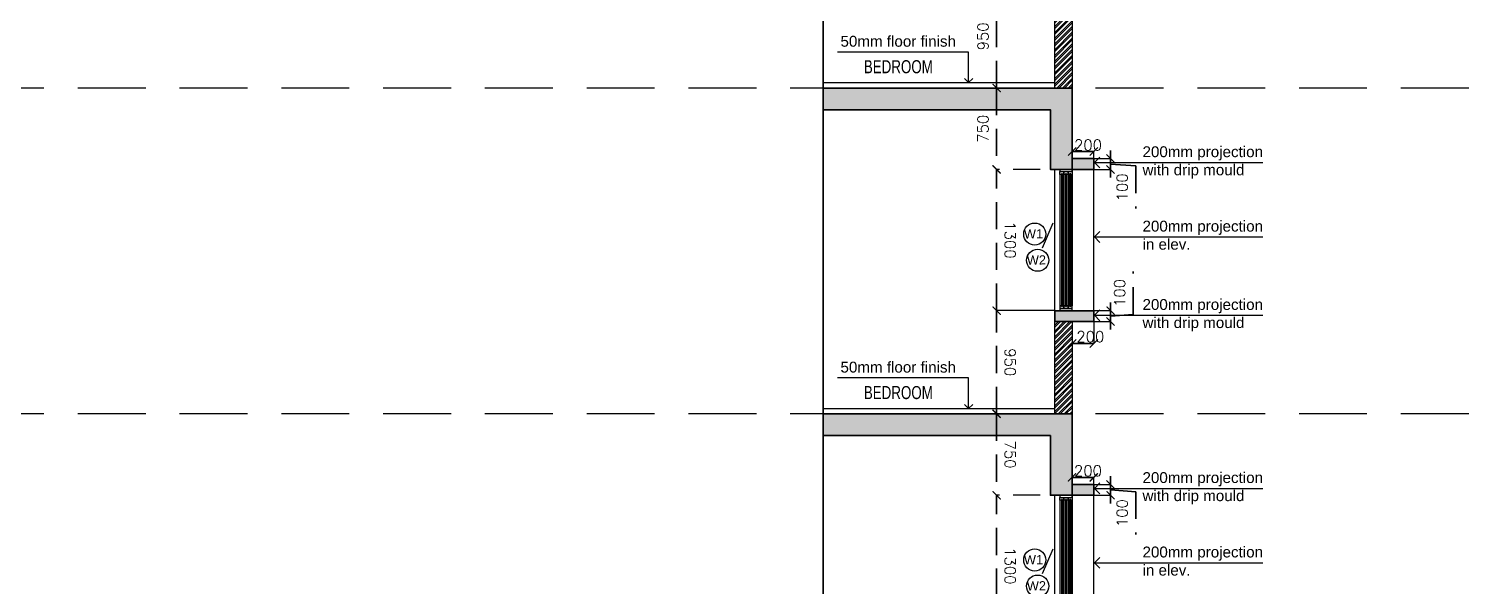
# Model space of a CAD drawing. Header units: millimetres. Extents: x 1066295 to 1300022, y -5734212 to -5454663.
# Drawn here: x 1173901 to 1187169, y -5468779 to -5463648 of the extents above; entities that cross this region are included whole.
import ezdxf
from ezdxf.enums import TextEntityAlignment as Align

# ---------------------------------------------------------------- set-up
doc = ezdxf.new("R2010")
doc.units = ezdxf.units.MM
doc.header["$LTSCALE"] = 1000
doc.header["$MEASUREMENT"] = 0
for name, pattern in [('AUDIT_D_120904163729-0', [0]), ('T9_PROFILE SECTIONS$0$HIDDEN2', [0.1875, 0.125, -0.0625]), ('T9_PROFILE SECTIONS$0$T8_PROFILE SECTIONS$0$AUDIT_D_120904163729-0', [0]), ('T9_PROFILE SECTIONS$0$T8_PROFILE SECTIONS$0$HIDDEN', [0.375, 0.25, -0.125]), ('T9_PROFILE SECTIONS$0$T8_PROFILE SECTIONS$0$PHANTOM2', [1.25, 0.625, -0.125, 0.125, -0.125, 0.125, -0.125])]:
    doc.linetypes.add(name, pattern=pattern)
doc.layers.get('0').update_dxf_attribs({"linetype": 'AUDIT_D_120904163729-0'})
for name, color, linetype in [('T9_PROFILE SECTIONS$0$LEVEL', 7, 'Continuous'), ('T9_PROFILE SECTIONS$0$T8_PROFILE SECTIONS$0$A-BUILDING LINE TURNS HERE', 252, 'T9_PROFILE SECTIONS$0$T8_PROFILE SECTIONS$0$PHANTOM2'), ('T9_PROFILE SECTIONS$0$T8_PROFILE SECTIONS$0$a-ele', 8, 'Continuous'), ('T9_PROFILE SECTIONS$0$T8_PROFILE SECTIONS$0$a-wall', 6, 'Continuous'), ('T9_PROFILE SECTIONS$0$T8_PROFILE SECTIONS$0$a-window', 5, 'Continuous'), ('T9_PROFILE SECTIONS$0$T8_PROFILE SECTIONS$0$ELEV 5', 8, 'Continuous'), ('T9_PROFILE SECTIONS$0$T8_PROFILE SECTIONS$0$F.F.L', 36, 'Continuous'), ('T9_PROFILE SECTIONS$0$T8_PROFILE SECTIONS$0$HATCH 150', 8, 'Continuous'), ('T9_PROFILE SECTIONS$0$T8_PROFILE SECTIONS$0$Leader', 2, 'T9_PROFILE SECTIONS$0$T8_PROFILE SECTIONS$0$AUDIT_D_120904163729-0'), ('T9_PROFILE SECTIONS$0$T8_PROFILE SECTIONS$0$TEXT ROOM', 7, 'Continuous'), ('T9_PROFILE SECTIONS$0$T8_PROFILE SECTIONS$0$TYPICAL UNITS$0$a-door-no', 104, 'Continuous')]:
    doc.layers.add(name, color=color, linetype=linetype)
for name, color, linetype, lineweight in [('T9_PROFILE SECTIONS$0$T8_PROFILE SECTIONS$0$A-DIMENSION', 2, 'Continuous', 35), ('T9_PROFILE SECTIONS$0$T8_PROFILE SECTIONS$0$A-SLAB', 3, 'Continuous', 35), ('T9_PROFILE SECTIONS$0$T8_PROFILE SECTIONS$0$a-Text', 4, 'Continuous', 0), ('T9_PROFILE SECTIONS$0$T8_PROFILE SECTIONS$0$NON-STRUCT -150', 230, 'Continuous', 30), ('T9_PROFILE SECTIONS$0$T8_PROFILE SECTIONS$0$R0-18-10-2014-T1-1st Podium Floor Plan$0$Text', 7, 'Continuous', 0)]:
    doc.layers.add(name, color=color, linetype=linetype, lineweight=lineweight)
doc.styles.add('T9_PROFILE SECTIONS$0$T8_PROFILE SECTIONS$0$ARIAL ARROW', font='arial.ttf')
doc.styles.add('T9_PROFILE SECTIONS$0$T8_PROFILE SECTIONS$0$Romans 1', font='romans.shx', dxfattribs={"height": 100})
doc.styles.add('T9_PROFILE SECTIONS$0$T8_PROFILE SECTIONS$0$RSP_TXT 500', font='swisscl.ttf', dxfattribs={"height": 250})
doc.styles.add('T9_PROFILE SECTIONS$0$T8_PROFILE SECTIONS$0$TYPICAL UNITS$0$LODHA STANDERD', font='sanss___.ttf')
doc.dimstyles.new('T9_PROFILE SECTIONS$0$T8_PROFILE SECTIONS$0$ALPINE S', dxfattribs={"dimscale": 0, "dimtxt": 100, "dimasz": 75, "dimexe": 0, "dimexo": 0, "dimgap": 75, "dimtad": 1, "dimdec": 0, "dimzin": 0, "dimdsep": 46, "dimtxsty": 'T9_PROFILE SECTIONS$0$T8_PROFILE SECTIONS$0$Romans 1', "dimblk": 'T9_PROFILE SECTIONS$0$T8_PROFILE SECTIONS$0$_ArchTick', "dimcen": 0.09, "dimclrd": 256, "dimclre": 256, "dimclrt": 7, "dimadec": 0, "dimazin": 0, "dimtfac": 1, "dimtdec": 0, "dimtofl": 0, "dimtmove": 1, "dimatfit": 0, "dimldrblk": 'T9_PROFILE SECTIONS$0$T8_PROFILE SECTIONS$0$_Open90', "dimfxl": 1, "dimtolj": 1, "dimtzin": 0, "dimarcsym": 0})

# ---------------------------------------------------------------- blocks, each defined once
blk = doc.blocks.new('T9_PROFILE SECTIONS$0$T8_PROFILE SECTIONS$0$_ArchTick')
at = {"color": 0, "linetype": 'ByBlock', "const_width": 0.15}
blk.add_lwpolyline([(-0.5, -0.5), (0.5, 0.5)], dxfattribs=at)
blk = doc.blocks.new('*D665')
at = {"layer": 'T9_PROFILE SECTIONS$0$T8_PROFILE SECTIONS$0$A-DIMENSION', "linetype": 'T9_PROFILE SECTIONS$0$T8_PROFILE SECTIONS$0$HIDDEN', "lineweight": -2, "transparency": 16777216}
for p, q in [((-27769, 275612), (-28171, 275612)), ((-27636, 274662), (-28171, 274662))]:
    blk.add_line(p, q, dxfattribs=at)
at = {"layer": 'T9_PROFILE SECTIONS$0$T8_PROFILE SECTIONS$0$A-DIMENSION', "linetype": 'T9_PROFILE SECTIONS$0$T8_PROFILE SECTIONS$0$HIDDEN', "transparency": 16777216}
blk.add_line((-28171, 274662), (-28171, 275612), dxfattribs=at)
at = {"layer": 'T9_PROFILE SECTIONS$0$T8_PROFILE SECTIONS$0$A-DIMENSION', "linetype": 'ByBlock', "transparency": 16777216, "xscale": 75, "yscale": 75, "zscale": 75}
for p, rotation in [((-28171, 275612), 90), ((-28171, 274662), 270)]:
    blk.add_blockref('T9_PROFILE SECTIONS$0$T8_PROFILE SECTIONS$0$_ArchTick', p, dxfattribs=dict(at, rotation=rotation))
at = {"layer": 'T9_PROFILE SECTIONS$0$T8_PROFILE SECTIONS$0$A-DIMENSION', "color": 7, "linetype": 'ByBlock', "transparency": 16777216, "insert": (-28046, 275137), "char_height": 100, "attachment_point": 5, "rotation": 270, "style": 'T9_PROFILE SECTIONS$0$T8_PROFILE SECTIONS$0$Romans 1'}
blk.add_mtext('\\A1;950', dxfattribs=at)
blk = doc.blocks.new('T9_PROFILE SECTIONS$0$T8_PROFILE SECTIONS$0$_Open90')
at = {"color": 0, "linetype": 'ByBlock', "lineweight": -2}
for p, q in [((0, 0), (-1, 0)), ((-0.5, 0.5), (0, 0)), ((0, 0), (-0.5, -0.5))]:
    blk.add_line(p, q, dxfattribs=at)
blk = doc.blocks.new('*D666')
at = {"layer": 'T9_PROFILE SECTIONS$0$T8_PROFILE SECTIONS$0$A-DIMENSION', "linetype": 'T9_PROFILE SECTIONS$0$T8_PROFILE SECTIONS$0$HIDDEN', "lineweight": -2, "transparency": 16777216}
for p, q in [((-27769, 276912), (-28171, 276912)), ((-27636, 275612), (-28171, 275612))]:
    blk.add_line(p, q, dxfattribs=at)
at = {"layer": 'T9_PROFILE SECTIONS$0$T8_PROFILE SECTIONS$0$A-DIMENSION', "linetype": 'T9_PROFILE SECTIONS$0$T8_PROFILE SECTIONS$0$HIDDEN', "transparency": 16777216}
blk.add_line((-28171, 275612), (-28171, 276912), dxfattribs=at)
at = {"layer": 'T9_PROFILE SECTIONS$0$T8_PROFILE SECTIONS$0$A-DIMENSION', "linetype": 'ByBlock', "transparency": 16777216, "xscale": 75, "yscale": 75, "zscale": 75}
for p, rotation in [((-28171, 276912), 90), ((-28171, 275612), 270)]:
    blk.add_blockref('T9_PROFILE SECTIONS$0$T8_PROFILE SECTIONS$0$_ArchTick', p, dxfattribs=dict(at, rotation=rotation))
at = {"layer": 'T9_PROFILE SECTIONS$0$T8_PROFILE SECTIONS$0$A-DIMENSION', "color": 7, "linetype": 'ByBlock', "transparency": 16777216, "insert": (-28046, 276262), "char_height": 100, "attachment_point": 5, "rotation": 270, "style": 'T9_PROFILE SECTIONS$0$T8_PROFILE SECTIONS$0$Romans 1'}
blk.add_mtext('\\A1;1300', dxfattribs=at)
blk = doc.blocks.new('*D667')
at = {"layer": 'T9_PROFILE SECTIONS$0$T8_PROFILE SECTIONS$0$A-DIMENSION', "linetype": 'T9_PROFILE SECTIONS$0$T8_PROFILE SECTIONS$0$HIDDEN', "lineweight": -2, "transparency": 16777216}
for p, q in [((-27769, 274662), (-28171, 274662)), ((-27769, 273912), (-28171, 273912))]:
    blk.add_line(p, q, dxfattribs=at)
at = {"layer": 'T9_PROFILE SECTIONS$0$T8_PROFILE SECTIONS$0$A-DIMENSION', "linetype": 'T9_PROFILE SECTIONS$0$T8_PROFILE SECTIONS$0$HIDDEN', "transparency": 16777216}
blk.add_line((-28171, 274662), (-28171, 273912), dxfattribs=at)
at = {"layer": 'T9_PROFILE SECTIONS$0$T8_PROFILE SECTIONS$0$A-DIMENSION', "linetype": 'ByBlock', "transparency": 16777216, "xscale": 75, "yscale": 75, "zscale": 75}
for p, rotation in [((-28171, 274662), 90), ((-28171, 273912), 270)]:
    blk.add_blockref('T9_PROFILE SECTIONS$0$T8_PROFILE SECTIONS$0$_ArchTick', p, dxfattribs=dict(at, rotation=rotation))
at = {"layer": 'T9_PROFILE SECTIONS$0$T8_PROFILE SECTIONS$0$A-DIMENSION', "color": 7, "linetype": 'ByBlock', "transparency": 16777216, "insert": (-28046, 274287), "char_height": 100, "attachment_point": 5, "rotation": 270, "style": 'T9_PROFILE SECTIONS$0$T8_PROFILE SECTIONS$0$Romans 1'}
blk.add_mtext('\\A1;750', dxfattribs=at)
blk = doc.blocks.new('T9_PROFILE SECTIONS$0$T8_PROFILE SECTIONS$0$TYPICAL UNITS$0$B-flat-33')
at = {"layer": 'T9_PROFILE SECTIONS$0$T8_PROFILE SECTIONS$0$TYPICAL UNITS$0$a-door-no'}
blk.add_ellipse((14108, 1402), major_axis=(0, -181), ratio=0.999989, dxfattribs=at)
at = {"layer": 'T9_PROFILE SECTIONS$0$T8_PROFILE SECTIONS$0$TYPICAL UNITS$0$a-door-no', "style": 'T9_PROFILE SECTIONS$0$T8_PROFILE SECTIONS$0$TYPICAL UNITS$0$LODHA STANDERD', "oblique": 0, "width": 0.999989}
blk.add_attdef('OP1', text='', height=150, rotation=0.7592, dxfattribs=at).set_placement((14117, 1332), align=Align.CENTER)
blk = doc.blocks.new('*D668')
at = {"layer": 'T9_PROFILE SECTIONS$0$T8_PROFILE SECTIONS$0$A-DIMENSION', "linetype": 'T9_PROFILE SECTIONS$0$T8_PROFILE SECTIONS$0$HIDDEN', "lineweight": -2, "transparency": 16777216}
for p, q in [((-27476, 274012), (-27476, 274077)), ((-27276, 274012), (-27276, 274077))]:
    blk.add_line(p, q, dxfattribs=at)
at = {"layer": 'T9_PROFILE SECTIONS$0$T8_PROFILE SECTIONS$0$A-DIMENSION', "linetype": 'T9_PROFILE SECTIONS$0$T8_PROFILE SECTIONS$0$HIDDEN', "transparency": 16777216}
blk.add_line((-27276, 274077), (-27476, 274077), dxfattribs=at)
at = {"layer": 'T9_PROFILE SECTIONS$0$T8_PROFILE SECTIONS$0$A-DIMENSION', "linetype": 'ByBlock', "transparency": 16777216, "xscale": 75, "yscale": 75, "zscale": 75, "rotation": 180}
blk.add_blockref('T9_PROFILE SECTIONS$0$T8_PROFILE SECTIONS$0$_ArchTick', (-27476, 274077), dxfattribs=at)
at = {"layer": 'T9_PROFILE SECTIONS$0$T8_PROFILE SECTIONS$0$A-DIMENSION', "linetype": 'ByBlock', "transparency": 16777216, "xscale": 75, "yscale": 75, "zscale": 75}
blk.add_blockref('T9_PROFILE SECTIONS$0$T8_PROFILE SECTIONS$0$_ArchTick', (-27276, 274077), dxfattribs=at)
at = {"layer": 'T9_PROFILE SECTIONS$0$T8_PROFILE SECTIONS$0$A-DIMENSION', "color": 7, "linetype": 'ByBlock', "transparency": 16777216, "insert": (-27330, 274137), "char_height": 100, "attachment_point": 5, "style": 'T9_PROFILE SECTIONS$0$T8_PROFILE SECTIONS$0$Romans 1'}
blk.add_mtext('\\A1;200', dxfattribs=at)
blk = doc.blocks.new('*D669')
at = {"layer": 'T9_PROFILE SECTIONS$0$T8_PROFILE SECTIONS$0$A-DIMENSION', "linetype": 'T9_PROFILE SECTIONS$0$T8_PROFILE SECTIONS$0$HIDDEN', "lineweight": -2, "transparency": 16777216}
for p, q in [((-27276, 274012), (-27122, 274012)), ((-27276, 273912), (-27122, 273912))]:
    blk.add_line(p, q, dxfattribs=at)
at = {"layer": 'T9_PROFILE SECTIONS$0$T8_PROFILE SECTIONS$0$A-DIMENSION', "linetype": 'T9_PROFILE SECTIONS$0$T8_PROFILE SECTIONS$0$HIDDEN', "transparency": 16777216}
for p, q in [((-27122, 274012), (-27122, 274087)), ((-27122, 274012), (-27122, 273912)), ((-27122, 273962), (-26890, 273945)), ((-27122, 273912), (-27122, 273837)), ((-26890, 273945), (-26890, 273552))]:
    blk.add_line(p, q, dxfattribs=at)
at = {"layer": 'T9_PROFILE SECTIONS$0$T8_PROFILE SECTIONS$0$A-DIMENSION', "linetype": 'ByBlock', "transparency": 16777216, "xscale": 75, "yscale": 75, "zscale": 75}
for p, rotation in [((-27122, 274012), 270), ((-27122, 273912), 90)]:
    blk.add_blockref('T9_PROFILE SECTIONS$0$T8_PROFILE SECTIONS$0$_ArchTick', p, dxfattribs=dict(at, rotation=rotation))
at = {"layer": 'T9_PROFILE SECTIONS$0$T8_PROFILE SECTIONS$0$A-DIMENSION', "color": 7, "linetype": 'ByBlock', "transparency": 16777216, "insert": (-27015, 273748), "char_height": 100, "attachment_point": 5, "rotation": 90, "style": 'T9_PROFILE SECTIONS$0$T8_PROFILE SECTIONS$0$Romans 1'}
blk.add_mtext('\\A1;100', dxfattribs=at)
blk = doc.blocks.new('*D670')
at = {"layer": 'T9_PROFILE SECTIONS$0$T8_PROFILE SECTIONS$0$A-DIMENSION', "linetype": 'T9_PROFILE SECTIONS$0$T8_PROFILE SECTIONS$0$HIDDEN', "lineweight": -2, "transparency": 16777216}
for p, q in [((-27476, 275512), (-27476, 275310)), ((-27276, 275512), (-27276, 275310))]:
    blk.add_line(p, q, dxfattribs=at)
at = {"layer": 'T9_PROFILE SECTIONS$0$T8_PROFILE SECTIONS$0$A-DIMENSION', "linetype": 'T9_PROFILE SECTIONS$0$T8_PROFILE SECTIONS$0$HIDDEN', "transparency": 16777216}
blk.add_line((-27276, 275310), (-27476, 275310), dxfattribs=at)
at = {"layer": 'T9_PROFILE SECTIONS$0$T8_PROFILE SECTIONS$0$A-DIMENSION', "linetype": 'ByBlock', "transparency": 16777216, "xscale": 75, "yscale": 75, "zscale": 75, "rotation": 180}
blk.add_blockref('T9_PROFILE SECTIONS$0$T8_PROFILE SECTIONS$0$_ArchTick', (-27476, 275310), dxfattribs=at)
at = {"layer": 'T9_PROFILE SECTIONS$0$T8_PROFILE SECTIONS$0$A-DIMENSION', "linetype": 'ByBlock', "transparency": 16777216, "xscale": 75, "yscale": 75, "zscale": 75}
blk.add_blockref('T9_PROFILE SECTIONS$0$T8_PROFILE SECTIONS$0$_ArchTick', (-27276, 275310), dxfattribs=at)
at = {"layer": 'T9_PROFILE SECTIONS$0$T8_PROFILE SECTIONS$0$A-DIMENSION', "color": 7, "linetype": 'ByBlock', "transparency": 16777216, "insert": (-27308, 275373), "char_height": 100, "attachment_point": 5, "style": 'T9_PROFILE SECTIONS$0$T8_PROFILE SECTIONS$0$Romans 1'}
blk.add_mtext('\\A1;200', dxfattribs=at)
blk = doc.blocks.new('*D671')
at = {"layer": 'T9_PROFILE SECTIONS$0$T8_PROFILE SECTIONS$0$A-DIMENSION', "linetype": 'T9_PROFILE SECTIONS$0$T8_PROFILE SECTIONS$0$HIDDEN', "transparency": 16777216}
for p, q in [((-26913, 275578), (-26913, 275971)), ((-27122, 275612), (-27122, 275687)), ((-27122, 275512), (-27122, 275612)), ((-27122, 275562), (-26913, 275578)), ((-27122, 275512), (-27122, 275437))]:
    blk.add_line(p, q, dxfattribs=at)
at = {"layer": 'T9_PROFILE SECTIONS$0$T8_PROFILE SECTIONS$0$A-DIMENSION', "linetype": 'T9_PROFILE SECTIONS$0$T8_PROFILE SECTIONS$0$HIDDEN', "lineweight": -2, "transparency": 16777216}
for p, q in [((-27276, 275612), (-27122, 275612)), ((-27276, 275512), (-27122, 275512))]:
    blk.add_line(p, q, dxfattribs=at)
at = {"layer": 'T9_PROFILE SECTIONS$0$T8_PROFILE SECTIONS$0$A-DIMENSION', "linetype": 'ByBlock', "transparency": 16777216, "xscale": 75, "yscale": 75, "zscale": 75}
for p, rotation in [((-27122, 275612), 270), ((-27122, 275512), 90)]:
    blk.add_blockref('T9_PROFILE SECTIONS$0$T8_PROFILE SECTIONS$0$_ArchTick', p, dxfattribs=dict(at, rotation=rotation))
at = {"layer": 'T9_PROFILE SECTIONS$0$T8_PROFILE SECTIONS$0$A-DIMENSION', "color": 7, "linetype": 'ByBlock', "transparency": 16777216, "insert": (-27038, 275775), "char_height": 100, "attachment_point": 5, "rotation": 90, "style": 'T9_PROFILE SECTIONS$0$T8_PROFILE SECTIONS$0$Romans 1'}
blk.add_mtext('\\A1;100', dxfattribs=at)
blk = doc.blocks.new('*D697')
at = {"layer": 'T9_PROFILE SECTIONS$0$T8_PROFILE SECTIONS$0$A-DIMENSION', "linetype": 'T9_PROFILE SECTIONS$0$T8_PROFILE SECTIONS$0$HIDDEN', "lineweight": -2, "transparency": 16777216}
for p, q in [((1184963, -5460845), (1184561, -5460845)), ((1185097, -5461795), (1184561, -5461795))]:
    blk.add_line(p, q, dxfattribs=at)
at = {"layer": 'T9_PROFILE SECTIONS$0$T8_PROFILE SECTIONS$0$A-DIMENSION', "linetype": 'T9_PROFILE SECTIONS$0$T8_PROFILE SECTIONS$0$HIDDEN', "transparency": 16777216}
blk.add_line((1184561, -5461795), (1184561, -5460845), dxfattribs=at)
at = {"layer": 'T9_PROFILE SECTIONS$0$T8_PROFILE SECTIONS$0$A-DIMENSION', "linetype": 'ByBlock', "transparency": 16777216, "xscale": 75, "yscale": 75, "zscale": 75}
for p, rotation in [((1184561, -5460845), 90), ((1184561, -5461795), 270)]:
    blk.add_blockref('T9_PROFILE SECTIONS$0$T8_PROFILE SECTIONS$0$_ArchTick', p, dxfattribs=dict(at, rotation=rotation))
at = {"layer": 'T9_PROFILE SECTIONS$0$T8_PROFILE SECTIONS$0$A-DIMENSION', "color": 7, "linetype": 'ByBlock', "transparency": 16777216, "insert": (1184436, -5461320), "char_height": 100, "attachment_point": 5, "rotation": 90, "style": 'T9_PROFILE SECTIONS$0$T8_PROFILE SECTIONS$0$Romans 1'}
blk.add_mtext('\\A1;950', dxfattribs=at)
blk = doc.blocks.new('*D699')
at = {"layer": 'T9_PROFILE SECTIONS$0$T8_PROFILE SECTIONS$0$A-DIMENSION', "linetype": 'T9_PROFILE SECTIONS$0$T8_PROFILE SECTIONS$0$HIDDEN', "lineweight": -2, "transparency": 16777216}
for p, q in [((1184963, -5461795), (1184561, -5461795)), ((1184963, -5462545), (1184561, -5462545))]:
    blk.add_line(p, q, dxfattribs=at)
at = {"layer": 'T9_PROFILE SECTIONS$0$T8_PROFILE SECTIONS$0$A-DIMENSION', "linetype": 'T9_PROFILE SECTIONS$0$T8_PROFILE SECTIONS$0$HIDDEN', "transparency": 16777216}
blk.add_line((1184561, -5461795), (1184561, -5462545), dxfattribs=at)
at = {"layer": 'T9_PROFILE SECTIONS$0$T8_PROFILE SECTIONS$0$A-DIMENSION', "linetype": 'ByBlock', "transparency": 16777216, "xscale": 75, "yscale": 75, "zscale": 75}
for p, rotation in [((1184561, -5461795), 90), ((1184561, -5462545), 270)]:
    blk.add_blockref('T9_PROFILE SECTIONS$0$T8_PROFILE SECTIONS$0$_ArchTick', p, dxfattribs=dict(at, rotation=rotation))
at = {"layer": 'T9_PROFILE SECTIONS$0$T8_PROFILE SECTIONS$0$A-DIMENSION', "color": 7, "linetype": 'ByBlock', "transparency": 16777216, "insert": (1184436, -5462170), "char_height": 100, "attachment_point": 5, "rotation": 90, "style": 'T9_PROFILE SECTIONS$0$T8_PROFILE SECTIONS$0$Romans 1'}
blk.add_mtext('\\A1;750', dxfattribs=at)
blk = doc.blocks.new('*D700')
at = {"layer": 'T9_PROFILE SECTIONS$0$T8_PROFILE SECTIONS$0$A-DIMENSION', "linetype": 'T9_PROFILE SECTIONS$0$T8_PROFILE SECTIONS$0$HIDDEN', "lineweight": -2, "transparency": 16777216}
for p, q in [((1185257, -5462445), (1185257, -5462380)), ((1185457, -5462445), (1185457, -5462380))]:
    blk.add_line(p, q, dxfattribs=at)
at = {"layer": 'T9_PROFILE SECTIONS$0$T8_PROFILE SECTIONS$0$A-DIMENSION', "linetype": 'T9_PROFILE SECTIONS$0$T8_PROFILE SECTIONS$0$HIDDEN', "transparency": 16777216}
blk.add_line((1185457, -5462380), (1185257, -5462380), dxfattribs=at)
at = {"layer": 'T9_PROFILE SECTIONS$0$T8_PROFILE SECTIONS$0$A-DIMENSION', "linetype": 'ByBlock', "transparency": 16777216, "xscale": 75, "yscale": 75, "zscale": 75, "rotation": 180}
blk.add_blockref('T9_PROFILE SECTIONS$0$T8_PROFILE SECTIONS$0$_ArchTick', (1185257, -5462380), dxfattribs=at)
at = {"layer": 'T9_PROFILE SECTIONS$0$T8_PROFILE SECTIONS$0$A-DIMENSION', "linetype": 'ByBlock', "transparency": 16777216, "xscale": 75, "yscale": 75, "zscale": 75}
blk.add_blockref('T9_PROFILE SECTIONS$0$T8_PROFILE SECTIONS$0$_ArchTick', (1185457, -5462380), dxfattribs=at)
at = {"layer": 'T9_PROFILE SECTIONS$0$T8_PROFILE SECTIONS$0$A-DIMENSION', "color": 7, "linetype": 'ByBlock', "transparency": 16777216, "insert": (1185403, -5462320), "char_height": 100, "attachment_point": 5, "style": 'T9_PROFILE SECTIONS$0$T8_PROFILE SECTIONS$0$Romans 1'}
blk.add_mtext('\\A1;200', dxfattribs=at)
blk = doc.blocks.new('*D701')
at = {"layer": 'T9_PROFILE SECTIONS$0$T8_PROFILE SECTIONS$0$A-DIMENSION', "linetype": 'T9_PROFILE SECTIONS$0$T8_PROFILE SECTIONS$0$HIDDEN', "lineweight": -2, "transparency": 16777216}
for p, q in [((1185457, -5462445), (1185610, -5462445)), ((1185457, -5462545), (1185610, -5462545))]:
    blk.add_line(p, q, dxfattribs=at)
at = {"layer": 'T9_PROFILE SECTIONS$0$T8_PROFILE SECTIONS$0$A-DIMENSION', "linetype": 'T9_PROFILE SECTIONS$0$T8_PROFILE SECTIONS$0$HIDDEN', "transparency": 16777216}
for p, q in [((1185610, -5462445), (1185610, -5462370)), ((1185610, -5462445), (1185610, -5462545)), ((1185610, -5462495), (1185842, -5462512)), ((1185610, -5462545), (1185610, -5462620)), ((1185842, -5462512), (1185842, -5462905))]:
    blk.add_line(p, q, dxfattribs=at)
at = {"layer": 'T9_PROFILE SECTIONS$0$T8_PROFILE SECTIONS$0$A-DIMENSION', "linetype": 'ByBlock', "transparency": 16777216, "xscale": 75, "yscale": 75, "zscale": 75}
for p, rotation in [((1185610, -5462445), 270), ((1185610, -5462545), 90)]:
    blk.add_blockref('T9_PROFILE SECTIONS$0$T8_PROFILE SECTIONS$0$_ArchTick', p, dxfattribs=dict(at, rotation=rotation))
at = {"layer": 'T9_PROFILE SECTIONS$0$T8_PROFILE SECTIONS$0$A-DIMENSION', "color": 7, "linetype": 'ByBlock', "transparency": 16777216, "insert": (1185717, -5462709), "char_height": 100, "attachment_point": 5, "rotation": 90, "style": 'T9_PROFILE SECTIONS$0$T8_PROFILE SECTIONS$0$Romans 1'}
blk.add_mtext('\\A1;100', dxfattribs=at)
blk = doc.blocks.new('T9_PROFILE SECTIONS$0$T8_PROFILE SECTIONS$0$RG')
at = {"layer": 'T9_PROFILE SECTIONS$0$T8_PROFILE SECTIONS$0$HATCH 150'}
h = blk.add_hatch(dxfattribs=at)
h.set_pattern_fill('ACET-2D-AR-SAND', color=8, scale=10, angle=360)
h.set_pattern_definition([(37.5, (-5699349.478, -1166803.166), (-9.539291593, 12.431846842), [0, -15.2, 0, -17, 0, -16.25]), (7.5, (-5699349.478, -1166803.166), (-3.35060735, 25.45038959), [0, -8.2, 0, -13.7, 0, -5.25]), (327.5, (-5699361.778, -1166803.166), (9.01588743, 14.15210846), [0, -5, 0, -18, 0, -23.5]), (317.5, (-5699361.778, -1166803.166), (18.09230576, 19.74428708), [0, -2.5, 0, -11.8, 0, -13.5])])
h.paths.add_polyline_path([(-27275.5, 275611.7), (-27635.6, 275611.7), (-27635.6, 275511.7), (-27275.5, 275511.7)])
h.paths.add_polyline_path([(-27475.5, 274011.7), (-27275.5, 274011.7), (-27275.5, 273911.7), (-27475.5, 273911.7)])
h = blk.add_hatch(color=8, dxfattribs=at)
h.dxf.hatch_style = 1
h.paths.add_polyline_path([(-29770.4, 274661.7), (-27475.5, 274661.8), (-27475.5, 273911.7), (-27675.5, 273911.7), (-27675.5, 274461.7), (-29770.4, 274461.7)])
at = {"layer": 'T9_PROFILE SECTIONS$0$T8_PROFILE SECTIONS$0$NON-STRUCT -150'}
h = blk.add_hatch(dxfattribs=at)
h.set_pattern_fill('ACET-2D-ANSI32', color=8, scale=100, angle=360)
h.set_pattern_definition([(45, (-5699349.478, -1166803.166), (-26.5165043, 26.5165043), []), (45, (-5699331.8, -1166803.166), (-26.5165043, 26.5165043), [])])
h.paths.add_polyline_path([(-27475.5, 274661.8), (-27635.6, 274661.8), (-27635.6, 275511.7), (-27475.5, 275511.7)])
at = {"layer": 'T9_PROFILE SECTIONS$0$T8_PROFILE SECTIONS$0$a-ele'}
blk.add_lwpolyline([(-27635.7, 275611.7), (-27635.7, 276911.7)], dxfattribs=at)
at = {"layer": 'T9_PROFILE SECTIONS$0$T8_PROFILE SECTIONS$0$A-SLAB', "linetype": 'ByBlock'}
for points in [[(-27275.5, 275611.7), (-27635.6, 275611.7), (-27635.6, 275511.7), (-27275.5, 275511.7)], [(-29770.4, 274661.7), (-27475.5, 274661.8), (-27475.5, 273911.7), (-27675.5, 273911.7), (-27675.5, 274461.7), (-29770.4, 274461.7)], [(-27475.5, 274011.7), (-27275.5, 274011.7), (-27275.5, 273911.7), (-27475.5, 273911.7)]]:
    blk.add_lwpolyline(points, close=True, dxfattribs=at)
at = {"layer": 'T9_PROFILE SECTIONS$0$T8_PROFILE SECTIONS$0$a-wall', "linetype": 'ByBlock'}
blk.add_lwpolyline([(-27475.5, 274661.8), (-27635.6, 274661.8), (-27635.6, 275511.7), (-27475.5, 275511.7)], close=True, dxfattribs=at)
at = {"layer": 'T9_PROFILE SECTIONS$0$T8_PROFILE SECTIONS$0$a-window', "color": 1}
for p, q in [((-27588.1, 276866.7), (-27588.1, 275656.7)), ((-27550.6, 276866.7), (-27550.6, 275656.7)), ((-27550.6, 276866.7), (-27550.6, 275656.7)), ((-27513.1, 276866.7), (-27513.1, 275656.7))]:
    blk.add_line(p, q, dxfattribs=at)
at = {"layer": 'T9_PROFILE SECTIONS$0$T8_PROFILE SECTIONS$0$a-window', "color": 5}
for p, q in [((-27573.9, 276866.7), (-27573.9, 275656.7)), ((-27563.9, 276866.7), (-27563.9, 275656.7)), ((-27536.4, 276866.7), (-27536.4, 275656.7)), ((-27526.4, 276866.7), (-27526.4, 275656.7))]:
    blk.add_line(p, q, dxfattribs=at)
at = {"layer": 'T9_PROFILE SECTIONS$0$T8_PROFILE SECTIONS$0$a-window', "color": 250}
for p, q in [((-27498.9, 276866.7), (-27498.9, 275656.7)), ((-27488.9, 276866.7), (-27488.9, 275656.7)), ((-27475.6, 276866.7), (-27475.6, 275656.7))]:
    blk.add_line(p, q, dxfattribs=at)
at = {"layer": 'T9_PROFILE SECTIONS$0$T8_PROFILE SECTIONS$0$a-window', "color": 4}
for points in [[(-27475.6, 276891.7), (-27475.6, 276911.7), (-27588.1, 276911.7), (-27588.1, 276891.7)], [(-27573.9, 276866.7), (-27588.1, 276866.7), (-27588.1, 276891.7), (-27550.6, 276891.7), (-27550.6, 276866.7), (-27563.9, 276866.7), (-27563.9, 276872.7), (-27573.9, 276872.7)], [(-27536.4, 276866.7), (-27550.6, 276866.7), (-27550.6, 276891.7), (-27513.1, 276891.7), (-27513.1, 276866.7), (-27526.4, 276866.7), (-27526.4, 276872.7), (-27536.4, 276872.7)], [(-27498.9, 276866.7), (-27513.1, 276866.7), (-27513.1, 276891.7), (-27475.6, 276891.7), (-27475.6, 276866.7), (-27488.9, 276866.7), (-27488.9, 276872.7), (-27498.9, 276872.7)], [(-27573.9, 275656.7), (-27588.1, 275656.7), (-27588.1, 275631.7), (-27550.6, 275631.7), (-27550.6, 275656.7), (-27563.9, 275656.7), (-27563.9, 275650.7), (-27573.9, 275650.7)], [(-27475.6, 275611.7), (-27475.6, 275631.7), (-27588.1, 275631.7), (-27588.1, 275611.7)], [(-27536.4, 275656.7), (-27550.6, 275656.7), (-27550.6, 275631.7), (-27513.1, 275631.7), (-27513.1, 275656.7), (-27526.4, 275656.7), (-27526.4, 275650.7), (-27536.4, 275650.7)], [(-27498.9, 275656.7), (-27513.1, 275656.7), (-27513.1, 275631.7), (-27475.6, 275631.7), (-27475.6, 275656.7), (-27488.9, 275656.7), (-27488.9, 275650.7), (-27498.9, 275650.7)]]:
    blk.add_lwpolyline(points, close=True, dxfattribs=at)
at = {"layer": 'T9_PROFILE SECTIONS$0$T8_PROFILE SECTIONS$0$ELEV 5', "ltscale": 0.7}
blk.add_lwpolyline([(-27275.5, 275611.7), (-27275.5, 276911.7)], dxfattribs=at)
at = {"layer": 'T9_PROFILE SECTIONS$0$T8_PROFILE SECTIONS$0$F.F.L', "linetype": 'Continuous', "ltscale": 0.1}
blk.add_lwpolyline([(-29770.4, 274711.7), (-27635.5, 274711.7)], dxfattribs=at)
at = {"layer": 'T9_PROFILE SECTIONS$0$T8_PROFILE SECTIONS$0$TEXT ROOM', "ltscale": 0.1}
blk.add_line((-27750, 276191.1), (-27651.4, 276419.7), dxfattribs=at)
ref = blk.add_blockref('T9_PROFILE SECTIONS$0$T8_PROFILE SECTIONS$0$TYPICAL UNITS$0$B-flat-33', (-35755.7, 275527.9), dxfattribs=dict(at, xscale=0.5625, yscale=0.5625, zscale=0.5625))
ref.add_attrib('OP1', 'W1', dxfattribs={"layer": 'T9_PROFILE SECTIONS$0$T8_PROFILE SECTIONS$0$TYPICAL UNITS$0$a-door-no', "height": 84.37, "rotation": 0.75922, "style": 'T9_PROFILE SECTIONS$0$T8_PROFILE SECTIONS$0$TYPICAL UNITS$0$LODHA STANDERD', "oblique": 0.00002, "width": 0.999989}).set_placement((-27830.7, 276276.7), align=Align.CENTER)
ref = blk.add_blockref('T9_PROFILE SECTIONS$0$T8_PROFILE SECTIONS$0$TYPICAL UNITS$0$B-flat-33', (-35729.2, 275287.4), dxfattribs=dict(at, xscale=0.5625, yscale=0.5625, zscale=0.5625))
ref.add_attrib('OP1', 'W2', dxfattribs={"layer": 'T9_PROFILE SECTIONS$0$T8_PROFILE SECTIONS$0$TYPICAL UNITS$0$a-door-no', "height": 84.37, "rotation": 0.75922, "style": 'T9_PROFILE SECTIONS$0$T8_PROFILE SECTIONS$0$TYPICAL UNITS$0$LODHA STANDERD', "oblique": 0.00002, "width": 0.999989}).set_placement((-27804.2, 276036.2), align=Align.CENTER)
at = {"layer": 'T9_PROFILE SECTIONS$0$T8_PROFILE SECTIONS$0$a-Text', "insert": (-28758.6, 274917.8), "char_height": 120, "width": 1106.248, "attachment_point": 3, "style": 'T9_PROFILE SECTIONS$0$T8_PROFILE SECTIONS$0$RSP_TXT 500'}
blk.add_mtext('BEDROOM', dxfattribs=at)
at = {"layer": 'T9_PROFILE SECTIONS$0$T8_PROFILE SECTIONS$0$R0-18-10-2014-T1-1st Podium Floor Plan$0$Text', "char_height": 100, "width": 1133.401, "style": 'T9_PROFILE SECTIONS$0$T8_PROFILE SECTIONS$0$ARIAL ARROW'}
for s, insert, attachment_point in [('200mm projection with drip mould\\P  ', (-26827.4, 277125), 1), ('200mm projection in elev.  ', (-26827.4, 276439.9), 1), ('200mm projection with drip mould\\P  ', (-26827.4, 275718.6), 1), ('50mm floor finish   ', (-28545.9, 275142), 3)]:
    blk.add_mtext(s, dxfattribs=dict(at, insert=insert, attachment_point=attachment_point))
at = {"layer": 'T9_PROFILE SECTIONS$0$T8_PROFILE SECTIONS$0$A-DIMENSION', "linetype": 'ByBlock'}
for base, p1, p2, picture, middle in [((-28171.1, 276911.7), (-27635.5, 275611.7, 0), (-27769.3, 276911.7, 0), '*D666', (-28046.1, 276261.7)), ((-28171.1, 275611.7), (-27635.6, 274661.7, 0), (-27769.3, 275611.7, 0), '*D665', (-28046.1, 275136.7)), ((-28171.1, 273911.7), (-27769.3, 274661.7, 0), (-27769.3, 273911.7, 0), '*D667', (-28046.1, 274286.7))]:
    dim = blk.add_linear_dim(base=base, p1=p1, p2=p2, angle=90, dimstyle='T9_PROFILE SECTIONS$0$T8_PROFILE SECTIONS$0$ALPINE S', override={"dimscale": 1, "dimfxl": 5, "dimlwd": 65535, "dimarcsym": 1}, dxfattribs=at)
    dim.commit()
    dim.dimension.update_dxf_attribs({"geometry": picture, "text_midpoint": middle})
for base, p1, p2, angle, picture, middle in [((-27122.4, 275611.7), (-27275.5, 275511.7), (-27275.5, 275611.7, 0), 270, '*D671', (-26913, 275653.4)), ((-27122.4, 273911.7), (-27275.5, 274011.7), (-27275.5, 273911.7, 0), 90, '*D669', (-26890.5, 273869.6))]:
    dim = blk.add_linear_dim(base=base, p1=p1, p2=p2, angle=angle, dimstyle='T9_PROFILE SECTIONS$0$T8_PROFILE SECTIONS$0$ALPINE S', override={"dimscale": 1, "dimfxl": 5, "dimlwd": 65535, "dimarcsym": 1}, dxfattribs=at)
    dim.commit()
    dim.dimension.update_dxf_attribs({"geometry": picture, "text_midpoint": middle, "dimtype": 128})
for base, p1, p2, picture, middle in [((-27475.5, 275309.8), (-27275.5, 275511.7, 0), (-27475.5, 275511.7), '*D670', (-27307.9, 275247.5)), ((-27475.5, 274077.2), (-27275.5, 274011.7, 0), (-27475.5, 274011.7), '*D668', (-27329.6, 274011.7))]:
    dim = blk.add_linear_dim(base=base, p1=p1, p2=p2, dimstyle='T9_PROFILE SECTIONS$0$T8_PROFILE SECTIONS$0$ALPINE S', override={"dimscale": 1, "dimfxl": 5, "dimlwd": 65535, "dimarcsym": 1}, dxfattribs=at)
    dim.commit()
    dim.dimension.update_dxf_attribs({"geometry": picture, "text_midpoint": middle, "dimtype": 128})
at = {"layer": 'T9_PROFILE SECTIONS$0$T8_PROFILE SECTIONS$0$Leader'}
for points, override in [([(-27270, 276975.6), (-26827.4, 276975.6), (-25719.1, 276975.6)], {"dimscale": 1, "dimasz": 100, "dimtad": 0}), ([(-27270, 276290.5), (-26827.4, 276290.5), (-25719.1, 276290.5)], {"dimscale": 1, "dimasz": 100, "dimtad": 0}), ([(-27270, 275569.2), (-26827.4, 275569.2), (-25719.1, 275569.2)], {"dimscale": 1, "dimasz": 100, "dimtad": 0}), ([(-28429.3, 274711.7), (-28429.3, 274992.6), (-29637.9, 274992.6)], {"dimscale": 1, "dimtad": 0})]:
    blk.add_leader(points, dimstyle='T9_PROFILE SECTIONS$0$T8_PROFILE SECTIONS$0$ALPINE S', override=override, dxfattribs=at)
blk = doc.blocks.new('T9_PROFILE SECTIONS')
at = {"layer": 'T9_PROFILE SECTIONS$0$T8_PROFILE SECTIONS$0$HATCH 150'}
h = blk.add_hatch(dxfattribs=at)
h.set_pattern_fill('ACET-2D-AR-SAND', color=8, scale=10, angle=360)
h.set_pattern_definition([(37.5, (-4486617.33, -6903259.894), (-9.539291593, 12.431846842), [0, -15.2, 0, -17, 0, -16.25]), (7.5, (-4486617.33, -6903259.894), (-3.35060735, 25.45038959), [0, -8.2, 0, -13.7, 0, -5.25]), (327.5, (-4486629.63, -6903259.894), (9.01588743, 14.15210846), [0, -5, 0, -18, 0, -23.5]), (317.5, (-4486629.63, -6903259.894), (18.09230576, 19.74428708), [0, -2.5, 0, -11.8, 0, -13.5])])
h.paths.add_polyline_path([(1185456.611, -5460845.0282), (1185096.5072, -5460845.0349), (1185096.5076, -5460945.0279), (1185456.6112, -5460945.0262)])
h.paths.add_polyline_path([(1185256.6418, -5462445.054), (1185456.6418, -5462445.054), (1185456.6418, -5462545.054), (1185256.6418, -5462545.054)])
h = blk.add_hatch(color=8, dxfattribs=at)
h.dxf.hatch_style = 1
h.paths.add_polyline_path([(1182961.7266, -5461795.054), (1185256.6163, -5461794.9759), (1185256.6418, -5462545.054), (1185056.6112, -5462545.054), (1185056.6112, -5461995.054), (1182961.7266, -5461995.054)])
at = {"layer": 'T9_PROFILE SECTIONS$0$T8_PROFILE SECTIONS$0$NON-STRUCT -150'}
h = blk.add_hatch(dxfattribs=at)
h.set_pattern_fill('ACET-2D-ANSI32', color=8, scale=100, angle=360)
h.set_pattern_definition([(45, (-4486617.33, -6903259.894), (-26.5165043, 26.5165043), []), (45, (-4486599.653, -6903259.894), (-26.5165043, 26.5165043), [])])
h.paths.add_polyline_path([(1185256.6163, -5461794.9759), (1185096.5087, -5461794.9759), (1185096.5087, -5460945.0282), (1185256.6163, -5460945.0282)])
at = {"layer": 'T9_PROFILE SECTIONS$0$LEVEL', "color": 8, "linetype": 'T9_PROFILE SECTIONS$0$HIDDEN2', "ltscale": 5}
for p, q in [((1261097.5948, -5461795.054, -0.01), (1103452.4742, -5461795.054, -0.01)), ((1261097.5948, -5464795.054, -0.01), (1103452.4742, -5464795.054, -0.01))]:
    blk.add_line(p, q, dxfattribs=at)
at = {"layer": 'T9_PROFILE SECTIONS$0$T8_PROFILE SECTIONS$0$A-BUILDING LINE TURNS HERE', "ltscale": 2}
blk.add_line((1185256.6214, -5454968.3206, -0.01), (1185256.6214, -5549767.8713, -0.01), dxfattribs=at)
at = {"layer": 'T9_PROFILE SECTIONS$0$T8_PROFILE SECTIONS$0$A-SLAB', "linetype": 'ByBlock', "elevation": -0.0201}
blk.add_lwpolyline([(1182961.7266, -5456861.4791), (1182961.7266, -5503985.1991), (1182757.3497, -5503985.1991), (1182757.3497, -5504063.6586), (1183317.6018, -5504063.6586), (1183317.6018, -5504178.6955), (1182961.7266, -5504178.6955), (1182961.7266, -5545933.6618)], dxfattribs=at)
at = {"layer": 'T9_PROFILE SECTIONS$0$T8_PROFILE SECTIONS$0$A-SLAB', "linetype": 'ByBlock', "elevation": -0.01}
for points in [[(1182961.7266, -5461795.054), (1185256.6163, -5461794.9759), (1185256.6418, -5462545.054), (1185056.6112, -5462545.054), (1185056.6112, -5461995.054), (1182961.7266, -5461995.054)], [(1185256.6418, -5462445.054), (1185456.6418, -5462445.054), (1185456.6418, -5462545.054), (1185256.6418, -5462545.054)]]:
    blk.add_lwpolyline(points, close=True, dxfattribs=at)
at = {"layer": 'T9_PROFILE SECTIONS$0$T8_PROFILE SECTIONS$0$a-wall', "linetype": 'ByBlock', "elevation": -0.01}
blk.add_lwpolyline([(1185256.6163, -5461794.9759), (1185096.5087, -5461794.9759), (1185096.5087, -5460945.0282), (1185256.6163, -5460945.0282)], close=True, dxfattribs=at)
at = {"layer": 'T9_PROFILE SECTIONS$0$T8_PROFILE SECTIONS$0$F.F.L', "linetype": 'Continuous', "ltscale": 0.1, "elevation": -0.01}
blk.add_lwpolyline([(1182961.7266, -5461745.054), (1185096.6418, -5461745.054)], dxfattribs=at)
at = {"linetype": 'ByBlock'}
for p in [(1212732.1475, -5739456.7282, -0.01), (1212732.1475, -5742456.7282, -0.01)]:
    blk.add_blockref('T9_PROFILE SECTIONS$0$T8_PROFILE SECTIONS$0$RG', p, dxfattribs=at)
at = {"layer": 'T9_PROFILE SECTIONS$0$T8_PROFILE SECTIONS$0$a-Text', "insert": (1183973.5229, -5461538.9472, -0.01), "char_height": 120, "width": 1106.247749, "attachment_point": 3, "style": 'T9_PROFILE SECTIONS$0$T8_PROFILE SECTIONS$0$RSP_TXT 500'}
blk.add_mtext('BEDROOM', dxfattribs=at)
at = {"layer": 'T9_PROFILE SECTIONS$0$T8_PROFILE SECTIONS$0$R0-18-10-2014-T1-1st Podium Floor Plan$0$Text', "insert": (1184186.2027, -5461314.7381, -0.01), "char_height": 100, "width": 1133.401091, "attachment_point": 3, "style": 'T9_PROFILE SECTIONS$0$T8_PROFILE SECTIONS$0$ARIAL ARROW'}
blk.add_mtext('50mm floor finish   ', dxfattribs=at)
at = {"layer": 'T9_PROFILE SECTIONS$0$T8_PROFILE SECTIONS$0$A-DIMENSION', "linetype": 'ByBlock'}
for base, p1, p2, picture, middle in [((1184561.0428, -5460845.0349, -0.01), (1185096.5087, -5461794.9814, -0.0403), (1184962.8269, -5460845.0349, -0.0303), '*D697', (1184436.0428, -5461320.0082, -0.01)), ((1184561.0428, -5462545.054, -0.01), (1184962.8269, -5461795.054, -0.0201), (1184962.8269, -5462545.054, -0.0201), '*D699', (1184436.0428, -5462170.054, -0.01))]:
    dim = blk.add_linear_dim(base=base, p1=p1, p2=p2, angle=90, dimstyle='T9_PROFILE SECTIONS$0$T8_PROFILE SECTIONS$0$ALPINE S', override={"dimscale": 1, "dimfxl": 5, "dimlwd": 65535, "dimarcsym": 1}, dxfattribs=at)
    dim.commit()
    dim.dimension.update_dxf_attribs({"geometry": picture, "text_midpoint": middle})
dim = blk.add_linear_dim(base=(1185256.6422, -5462379.5697, -0.01), p1=(1185456.6422, -5462445.0574, -0.0102), p2=(1185256.6422, -5462445.054, -0.01), dimstyle='T9_PROFILE SECTIONS$0$T8_PROFILE SECTIONS$0$ALPINE S', override={"dimscale": 1, "dimfxl": 5, "dimlwd": 65535, "dimarcsym": 1}, dxfattribs=at)
dim.commit()
dim.dimension.update_dxf_attribs({"geometry": '*D700', "text_midpoint": (1185402.5137, -5462445.054, -0.01), "dimtype": 128})
dim = blk.add_linear_dim(base=(1185609.785, -5462545.0574, -0.01), p1=(1185456.6422, -5462445.0574, -0.01), p2=(1185456.6422, -5462545.0574, -0.0102), angle=90, dimstyle='T9_PROFILE SECTIONS$0$T8_PROFILE SECTIONS$0$ALPINE S', override={"dimscale": 1, "dimfxl": 5, "dimlwd": 65535, "dimarcsym": 1}, dxfattribs=at)
dim.commit()
dim.dimension.update_dxf_attribs({"geometry": '*D701', "text_midpoint": (1185841.6532, -5462587.108, -0.01), "dimtype": 128})
at = {"layer": 'T9_PROFILE SECTIONS$0$T8_PROFILE SECTIONS$0$Leader'}
blk.add_leader([(1184302.8392, -5461745.054, -0.01), (1184302.8392, -5461464.1345, -0.01), (1183094.2205, -5461464.1345, -0.01)], dimstyle='T9_PROFILE SECTIONS$0$T8_PROFILE SECTIONS$0$ALPINE S', override={"dimscale": 1, "dimtad": 0}, dxfattribs=at)

msp = doc.modelspace()

# ---------------------------------------------------------------- block references
at = {"linetype": 'ByBlock'}
msp.add_blockref('T9_PROFILE SECTIONS', (-1745, -2398, 0), dxfattribs=at)

doc.saveas('drawing.dxf')
